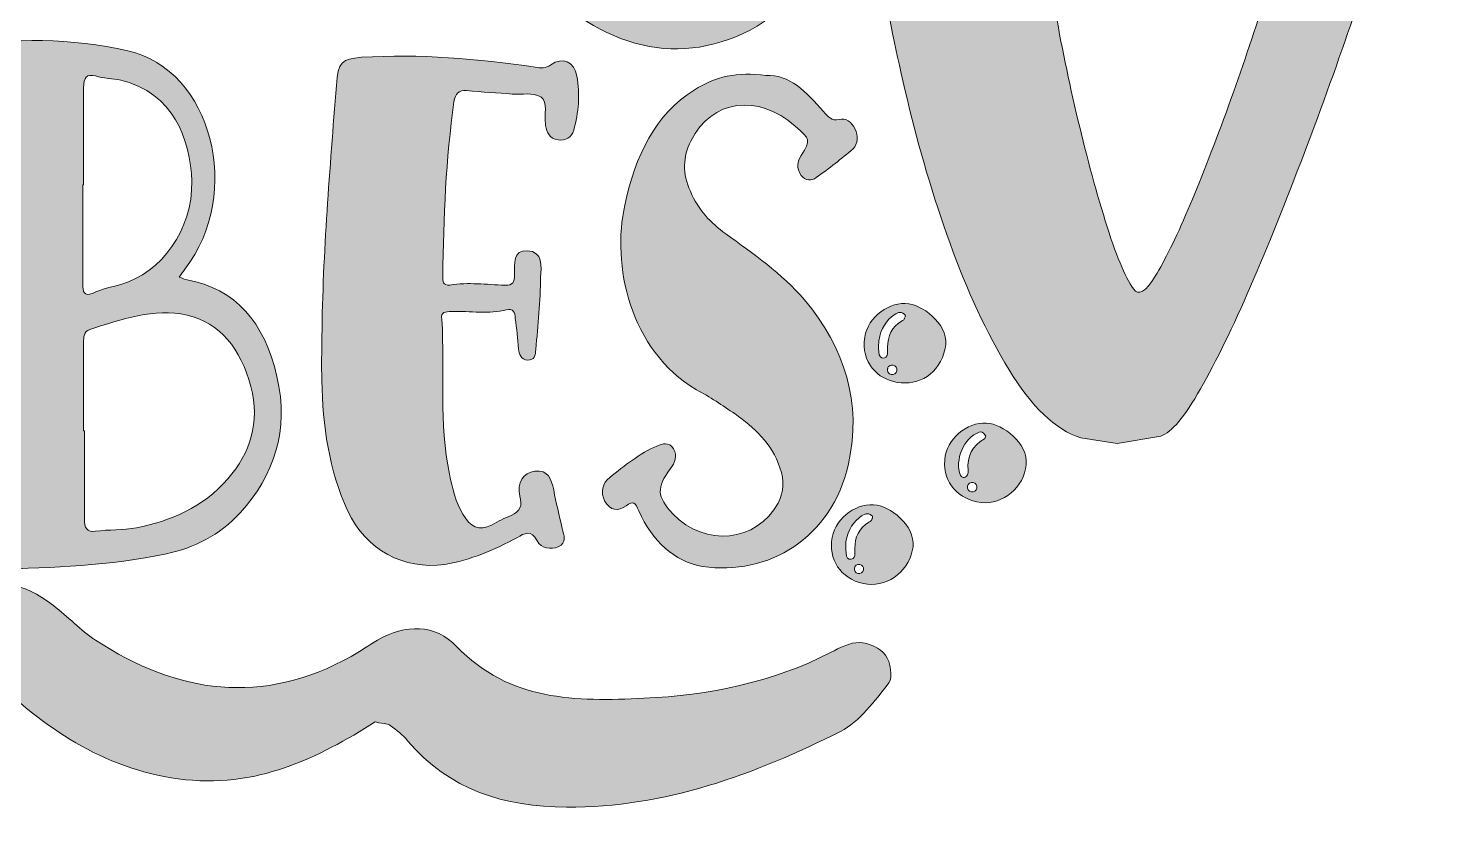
# Model space of a CAD drawing. Header units: inches. Extents: x 1.04 to 4.96, y -5.62 to -0.4.
# Drawn here: x 3 to 4.961, y -5.618 to -4.526 of the extents above; entities that cross this region are included whole.
import ezdxf

# ---------------------------------------------------------------- set-up
doc = ezdxf.new("R2010")
doc.units = ezdxf.units.IN
doc.header["$MEASUREMENT"] = 0
doc.layers.add('Layer 1', color=7, linetype='Continuous')

# ---------------------------------------------------------------- blocks, each defined once
blk = doc.blocks.new('block 3')
at = {"layer": 'Layer 1', "true_color": 0xffffff}
h = blk.add_hatch(color=7, dxfattribs=at)
h.dxf.hatch_style = 2
edge = h.paths.add_edge_path()
edge.add_spline(control_points=[(3.2188, -4.8725), (3.2852, -4.885), (3.3254, -4.9308), (3.3427, -5.0057), (3.3601, -5.0807), (3.3383, -5.1421), (3.2926, -5.1931), (3.2632, -5.2251), (3.2285, -5.2417), (3.1904, -5.25), (3.1121, -5.2667), (3.0339, -5.2691), (2.9556, -5.2715), (2.9382, -5.2715), (2.9208, -5.2727), (2.9023, -5.2727), (2.8904, -5.2727), (2.8784, -5.268), (2.8784, -5.2501), (2.8784, -5.2323), (2.8914, -5.2287), (2.9034, -5.2299), (2.9241, -5.2311), (2.9284, -5.2227), (2.9273, -5.1977), (2.9153, -5.0026), (2.9173, -4.8075), (2.9162, -4.6124), (2.9162, -4.5993), (2.914, -4.5958), (2.9031, -4.5972), (2.8922, -4.5986), (2.8781, -4.5989), (2.878, -4.5811), (2.8791, -4.5656), (2.8878, -4.5571), (2.902, -4.5544), (2.9804, -4.5372), (3.0588, -4.5401), (3.1372, -4.5572), (3.2527, -4.5833), (3.2972, -4.7532), (3.2155, -4.8582), (3.2134, -4.8617), (3.2112, -4.8641), (3.2079, -4.8688), (3.2123, -4.87), (3.2155, -4.8725), (3.2188, -4.8725)], knot_values=[0, 0, 0, 0, 1, 1, 1, 2, 2, 2, 3, 3, 3, 4, 4, 4, 5, 5, 5, 6, 6, 6, 7, 7, 7, 8, 8, 8, 9, 9, 9, 10, 10, 10, 11, 11, 11, 12, 12, 12, 13, 13, 13, 14, 14, 14, 15, 15, 15, 16, 16, 16, 16], degree=3, periodic=1)
edge = h.paths.add_edge_path()
edge.add_spline(control_points=[(3.0751, -4.742), (3.0751, -4.7873), (3.0752, -4.8326), (3.0752, -4.8779), (3.0752, -4.8899), (3.0762, -4.8958), (3.0893, -4.891), (3.1013, -4.8851), (3.1143, -4.8827), (3.1274, -4.8792), (3.184, -4.8626), (3.2264, -4.8035), (3.2254, -4.7368), (3.2232, -4.6796), (3.2004, -4.6148), (3.1274, -4.5977), (3.1165, -4.5953), (3.1035, -4.5952), (3.0926, -4.5917), (3.0806, -4.5893), (3.0762, -4.5929), (3.0762, -4.6084), (3.0762, -4.6525), (3.0762, -4.6966), (3.0762, -4.742), (3.0759, -4.742), (3.0755, -4.742), (3.0751, -4.742)], knot_values=[0, 0, 0, 0, 1, 1, 1, 2, 2, 2, 3, 3, 3, 4, 4, 4, 5, 5, 5, 6, 6, 6, 7, 7, 7, 8, 8, 8, 9, 9, 9, 9], degree=3, periodic=1)
edge = h.paths.add_edge_path()
edge.add_spline(control_points=[(3.0773, -5.0807), (3.0773, -5.1212), (3.0773, -5.1606), (3.0773, -5.2011), (3.0773, -5.2154), (3.0806, -5.2202), (3.0926, -5.219), (3.111, -5.2166), (3.1306, -5.2178), (3.1491, -5.2143), (3.1958, -5.2048), (3.2404, -5.1869), (3.2752, -5.1466), (3.3057, -5.1111), (3.3199, -5.0696), (3.3068, -5.0196), (3.2927, -4.9672), (3.2645, -4.9324), (3.2188, -4.9213), (3.1731, -4.9114), (3.1285, -4.9268), (3.0849, -4.9411), (3.0762, -4.9435), (3.0762, -4.9519), (3.0762, -4.959), (3.0762, -4.9996), (3.0762, -5.0401), (3.0762, -5.0807), (3.0766, -5.0807), (3.077, -5.0807), (3.0773, -5.0807)], knot_values=[0, 0, 0, 0, 1, 1, 1, 2, 2, 2, 3, 3, 3, 4, 4, 4, 5, 5, 5, 6, 6, 6, 7, 7, 7, 8, 8, 8, 9, 9, 9, 10, 10, 10, 10], degree=3, periodic=1)
h = blk.add_hatch(color=7, dxfattribs=at)
h.dxf.hatch_style = 2
edge = h.paths.add_edge_path()
edge.add_spline(control_points=[(3.4246, -4.6049), (3.4268, -4.5718), (3.4322, -4.5685), (3.4594, -4.5661), (3.5389, -4.5612), (3.6194, -4.5682), (3.6987, -4.5796), (3.7063, -4.5813), (3.7129, -4.5817), (3.7205, -4.5765), (3.7357, -4.5649), (3.7531, -4.5721), (3.7563, -4.5919), (3.7607, -4.6175), (3.7585, -4.6426), (3.7519, -4.6664), (3.7486, -4.6765), (3.741, -4.6818), (3.7302, -4.6799), (3.7182, -4.678), (3.7149, -4.6697), (3.7128, -4.6603), (3.7128, -4.6592), (3.7128, -4.6592), (3.7128, -4.658), (3.7106, -4.6452), (3.7172, -4.6283), (3.7063, -4.6206), (3.6954, -4.6141), (3.6802, -4.6177), (3.6672, -4.6169), (3.6465, -4.6144), (3.6259, -4.6144), (3.6041, -4.612), (3.5932, -4.6114), (3.5889, -4.6158), (3.5867, -4.6274), (3.5757, -4.7063), (3.5724, -4.787), (3.5712, -4.8678), (3.5712, -4.8748), (3.5712, -4.8806), (3.581, -4.8798), (3.6071, -4.8759), (3.631, -4.8791), (3.6571, -4.8801), (3.668, -4.8805), (3.6701, -4.8759), (3.6702, -4.8655), (3.6702, -4.8504), (3.668, -4.8317), (3.6876, -4.8326), (3.7104, -4.8336), (3.7071, -4.8543), (3.706, -4.8693), (3.706, -4.9016), (3.7027, -4.9351), (3.6994, -4.9685), (3.6994, -4.9766), (3.6972, -4.9835), (3.6885, -4.9832), (3.6787, -4.983), (3.6766, -4.9748), (3.6755, -4.9678), (3.6744, -4.9538), (3.6733, -4.9399), (3.6712, -4.9259), (3.6712, -4.9166), (3.6679, -4.9118), (3.6592, -4.9139), (3.6353, -4.92), (3.6092, -4.9157), (3.5831, -4.9161), (3.5755, -4.9171), (3.5679, -4.9157), (3.5701, -4.9274), (3.5743, -4.9989), (3.5656, -5.0702), (3.5807, -5.1406), (3.584, -5.1594), (3.5894, -5.1793), (3.5991, -5.1957), (3.6089, -5.2122), (3.6209, -5.2204), (3.6393, -5.21), (3.648, -5.2054), (3.6568, -5.2008), (3.6655, -5.1974), (3.6774, -5.1917), (3.6818, -5.1836), (3.6774, -5.1709), (3.6731, -5.1522), (3.6829, -5.1384), (3.6981, -5.1363), (3.7166, -5.1343), (3.7209, -5.1471), (3.7242, -5.1621), (3.7274, -5.1795), (3.7318, -5.1968), (3.7361, -5.2153), (3.7383, -5.2245), (3.7426, -5.2349), (3.7306, -5.2406), (3.7208, -5.244), (3.7067, -5.2429), (3.7013, -5.2324), (3.6937, -5.2162), (3.6839, -5.2219), (3.6741, -5.2277), (3.6415, -5.2449), (3.6099, -5.2588), (3.5741, -5.2646), (3.5175, -5.2728), (3.4654, -5.2446), (3.4404, -5.1913), (3.4144, -5.1345), (3.4057, -5.074), (3.4047, -5.0112), (3.4036, -4.9911), (3.4047, -4.971), (3.4047, -4.9509), (3.4059, -4.8349), (3.4158, -4.7204), (3.4246, -4.6049)], knot_values=[0, 0, 0, 0, 1, 1, 1, 2, 2, 2, 3, 3, 3, 4, 4, 4, 5, 5, 5, 6, 6, 6, 7, 7, 7, 8, 8, 8, 9, 9, 9, 10, 10, 10, 11, 11, 11, 12, 12, 12, 13, 13, 13, 14, 14, 14, 15, 15, 15, 16, 16, 16, 17, 17, 17, 18, 18, 18, 19, 19, 19, 20, 20, 20, 21, 21, 21, 22, 22, 22, 23, 23, 23, 24, 24, 24, 25, 25, 25, 26, 26, 26, 27, 27, 27, 28, 28, 28, 29, 29, 29, 30, 30, 30, 31, 31, 31, 32, 32, 32, 33, 33, 33, 34, 34, 34, 35, 35, 35, 36, 36, 36, 37, 37, 37, 38, 38, 38, 39, 39, 39, 40, 40, 40, 41, 41, 41, 41], degree=3, periodic=1)
h = blk.add_hatch(color=7, dxfattribs=at)
h.dxf.hatch_style = 2
edge = h.paths.add_edge_path()
edge.add_spline(control_points=[(4.096, -4.6408), (4.1025, -4.6481), (4.1079, -4.6542), (4.1176, -4.652), (4.1263, -4.6486), (4.135, -4.6551), (4.1393, -4.6643), (4.1447, -4.6747), (4.1436, -4.6854), (4.1371, -4.6923), (4.1209, -4.7058), (4.1035, -4.7193), (4.0862, -4.7319), (4.0797, -4.7368), (4.071, -4.736), (4.0656, -4.7289), (4.058, -4.7183), (4.0602, -4.7096), (4.0656, -4.7014), (4.0786, -4.6795), (4.0786, -4.6796), (4.0569, -4.6608), (4.006, -4.6156), (3.942, -4.6244), (3.9137, -4.6809), (3.9018, -4.7035), (3.9017, -4.7262), (3.9126, -4.7507), (3.9234, -4.7763), (3.9408, -4.7944), (3.9614, -4.8093), (3.9994, -4.8366), (4.0384, -4.8638), (4.0699, -4.9), (4.1262, -4.9676), (4.1491, -5.0419), (4.1306, -5.1263), (4.1078, -5.2287), (4.0197, -5.2809), (3.9295, -5.2675), (3.8904, -5.2607), (3.86, -5.2323), (3.8415, -5.191), (3.8372, -5.1796), (3.8339, -5.1761), (3.8242, -5.184), (3.8133, -5.1918), (3.8024, -5.1906), (3.7948, -5.1779), (3.7883, -5.1652), (3.7916, -5.1527), (3.8014, -5.1448), (3.822, -5.1291), (3.8427, -5.1113), (3.8666, -5.1017), (3.8742, -5.0984), (3.8829, -5.0952), (3.8894, -5.1056), (3.8949, -5.1148), (3.8916, -5.1248), (3.8851, -5.1326), (3.8655, -5.1594), (3.8666, -5.171), (3.8883, -5.195), (3.9339, -5.2419), (4.0034, -5.2339), (4.0339, -5.1802), (4.0415, -5.1637), (4.0426, -5.1494), (4.0361, -5.1315), (4.0252, -5.098), (4.0003, -5.0761), (3.9742, -5.0573), (3.9568, -5.0456), (3.9395, -5.0338), (3.921, -5.024), (3.8287, -4.9702), (3.8039, -4.8507), (3.8224, -4.7696), (3.8366, -4.702), (3.8638, -4.6446), (3.9181, -4.6113), (3.9464, -4.5925), (3.9778, -4.5857), (4.0169, -4.5911), (4.0483, -4.5891), (4.0732, -4.6141), (4.096, -4.6408)], knot_values=[0, 0, 0, 0, 1, 1, 1, 2, 2, 2, 3, 3, 3, 4, 4, 4, 5, 5, 5, 6, 6, 6, 7, 7, 7, 8, 8, 8, 9, 9, 9, 10, 10, 10, 11, 11, 11, 12, 12, 12, 13, 13, 13, 14, 14, 14, 15, 15, 15, 16, 16, 16, 17, 17, 17, 18, 18, 18, 19, 19, 19, 20, 20, 20, 21, 21, 21, 22, 22, 22, 23, 23, 23, 24, 24, 24, 25, 25, 25, 26, 26, 26, 27, 27, 27, 28, 28, 28, 29, 29, 29, 29], degree=3, periodic=1)
at = {"layer": 'Layer 1', "lineweight": 0}
for points, knots in [([(3.2188, -4.8725), (3.2852, -4.885), (3.3254, -4.9308), (3.3427, -5.0057), (3.3601, -5.0807), (3.3383, -5.1421), (3.2926, -5.1931), (3.2632, -5.2251), (3.2285, -5.2417), (3.1904, -5.25), (3.1121, -5.2667), (3.0339, -5.2691), (2.9556, -5.2715), (2.9382, -5.2715), (2.9208, -5.2727), (2.9023, -5.2727), (2.8904, -5.2727), (2.8784, -5.268), (2.8784, -5.2501), (2.8784, -5.2323), (2.8914, -5.2287), (2.9034, -5.2299), (2.9241, -5.2311), (2.9284, -5.2227), (2.9273, -5.1977), (2.9153, -5.0026), (2.9173, -4.8075), (2.9162, -4.6124), (2.9162, -4.5993), (2.914, -4.5958), (2.9031, -4.5972), (2.8922, -4.5986), (2.8781, -4.5989), (2.878, -4.5811), (2.8791, -4.5656), (2.8878, -4.5571), (2.902, -4.5544), (2.9804, -4.5372), (3.0588, -4.5401), (3.1372, -4.5572), (3.2527, -4.5833), (3.2972, -4.7532), (3.2155, -4.8582), (3.2134, -4.8617), (3.2112, -4.8641), (3.2079, -4.8688), (3.2123, -4.87), (3.2155, -4.8725), (3.2188, -4.8725)], [0, 0, 0, 0, 1, 1, 1, 2, 2, 2, 3, 3, 3, 4, 4, 4, 5, 5, 5, 6, 6, 6, 7, 7, 7, 8, 8, 8, 9, 9, 9, 10, 10, 10, 11, 11, 11, 12, 12, 12, 13, 13, 13, 14, 14, 14, 15, 15, 15, 16, 16, 16, 16]), ([(3.4246, -4.6049), (3.4268, -4.5718), (3.4322, -4.5685), (3.4594, -4.5661), (3.5389, -4.5612), (3.6194, -4.5682), (3.6987, -4.5796), (3.7063, -4.5813), (3.7129, -4.5817), (3.7205, -4.5765), (3.7357, -4.5649), (3.7531, -4.5721), (3.7563, -4.5919), (3.7607, -4.6175), (3.7585, -4.6426), (3.7519, -4.6664), (3.7486, -4.6765), (3.741, -4.6818), (3.7302, -4.6799), (3.7182, -4.678), (3.7149, -4.6697), (3.7128, -4.6603), (3.7128, -4.6592), (3.7128, -4.6592), (3.7128, -4.658), (3.7106, -4.6452), (3.7172, -4.6283), (3.7063, -4.6206), (3.6954, -4.6141), (3.6802, -4.6177), (3.6672, -4.6169), (3.6465, -4.6144), (3.6259, -4.6144), (3.6041, -4.612), (3.5932, -4.6114), (3.5889, -4.6158), (3.5867, -4.6274), (3.5757, -4.7063), (3.5724, -4.787), (3.5712, -4.8678), (3.5712, -4.8748), (3.5712, -4.8806), (3.581, -4.8798), (3.6071, -4.8759), (3.631, -4.8791), (3.6571, -4.8801), (3.668, -4.8805), (3.6701, -4.8759), (3.6702, -4.8655), (3.6702, -4.8504), (3.668, -4.8317), (3.6876, -4.8326), (3.7104, -4.8336), (3.7071, -4.8543), (3.706, -4.8693), (3.706, -4.9016), (3.7027, -4.9351), (3.6994, -4.9685), (3.6994, -4.9766), (3.6972, -4.9835), (3.6885, -4.9832), (3.6787, -4.983), (3.6766, -4.9748), (3.6755, -4.9678), (3.6744, -4.9538), (3.6733, -4.9399), (3.6712, -4.9259), (3.6712, -4.9166), (3.6679, -4.9118), (3.6592, -4.9139), (3.6353, -4.92), (3.6092, -4.9157), (3.5831, -4.9161), (3.5755, -4.9171), (3.5679, -4.9157), (3.5701, -4.9274), (3.5743, -4.9989), (3.5656, -5.0702), (3.5807, -5.1406), (3.584, -5.1594), (3.5894, -5.1793), (3.5991, -5.1957), (3.6089, -5.2122), (3.6209, -5.2204), (3.6393, -5.21), (3.648, -5.2054), (3.6568, -5.2008), (3.6655, -5.1974), (3.6774, -5.1917), (3.6818, -5.1836), (3.6774, -5.1709), (3.6731, -5.1522), (3.6829, -5.1384), (3.6981, -5.1363), (3.7166, -5.1343), (3.7209, -5.1471), (3.7242, -5.1621), (3.7274, -5.1795), (3.7318, -5.1968), (3.7361, -5.2153), (3.7383, -5.2245), (3.7426, -5.2349), (3.7306, -5.2406), (3.7208, -5.244), (3.7067, -5.2429), (3.7013, -5.2324), (3.6937, -5.2162), (3.6839, -5.2219), (3.6741, -5.2277), (3.6415, -5.2449), (3.6099, -5.2588), (3.5741, -5.2646), (3.5175, -5.2728), (3.4654, -5.2446), (3.4404, -5.1913), (3.4144, -5.1345), (3.4057, -5.074), (3.4047, -5.0112), (3.4036, -4.9911), (3.4047, -4.971), (3.4047, -4.9509), (3.4059, -4.8349), (3.4158, -4.7204), (3.4246, -4.6049)], [0, 0, 0, 0, 1, 1, 1, 2, 2, 2, 3, 3, 3, 4, 4, 4, 5, 5, 5, 6, 6, 6, 7, 7, 7, 8, 8, 8, 9, 9, 9, 10, 10, 10, 11, 11, 11, 12, 12, 12, 13, 13, 13, 14, 14, 14, 15, 15, 15, 16, 16, 16, 17, 17, 17, 18, 18, 18, 19, 19, 19, 20, 20, 20, 21, 21, 21, 22, 22, 22, 23, 23, 23, 24, 24, 24, 25, 25, 25, 26, 26, 26, 27, 27, 27, 28, 28, 28, 29, 29, 29, 30, 30, 30, 31, 31, 31, 32, 32, 32, 33, 33, 33, 34, 34, 34, 35, 35, 35, 36, 36, 36, 37, 37, 37, 38, 38, 38, 39, 39, 39, 40, 40, 40, 41, 41, 41, 41]), ([(4.096, -4.6408), (4.1025, -4.6481), (4.1079, -4.6542), (4.1176, -4.652), (4.1263, -4.6486), (4.135, -4.6551), (4.1393, -4.6643), (4.1447, -4.6747), (4.1436, -4.6854), (4.1371, -4.6923), (4.1209, -4.7058), (4.1035, -4.7193), (4.0862, -4.7319), (4.0797, -4.7368), (4.071, -4.736), (4.0656, -4.7289), (4.058, -4.7183), (4.0602, -4.7096), (4.0656, -4.7014), (4.0786, -4.6795), (4.0786, -4.6796), (4.0569, -4.6608), (4.006, -4.6156), (3.942, -4.6244), (3.9137, -4.6809), (3.9018, -4.7035), (3.9017, -4.7262), (3.9126, -4.7507), (3.9234, -4.7763), (3.9408, -4.7944), (3.9614, -4.8093), (3.9994, -4.8366), (4.0384, -4.8638), (4.0699, -4.9), (4.1262, -4.9676), (4.1491, -5.0419), (4.1306, -5.1263), (4.1078, -5.2287), (4.0197, -5.2809), (3.9295, -5.2675), (3.8904, -5.2607), (3.86, -5.2323), (3.8415, -5.191), (3.8372, -5.1796), (3.8339, -5.1761), (3.8242, -5.184), (3.8133, -5.1918), (3.8024, -5.1906), (3.7948, -5.1779), (3.7883, -5.1652), (3.7916, -5.1527), (3.8014, -5.1448), (3.822, -5.1291), (3.8427, -5.1113), (3.8666, -5.1017), (3.8742, -5.0984), (3.8829, -5.0952), (3.8894, -5.1056), (3.8949, -5.1148), (3.8916, -5.1248), (3.8851, -5.1326), (3.8655, -5.1594), (3.8666, -5.171), (3.8883, -5.195), (3.9339, -5.2419), (4.0034, -5.2339), (4.0339, -5.1802), (4.0415, -5.1637), (4.0426, -5.1494), (4.0361, -5.1315), (4.0252, -5.098), (4.0003, -5.0761), (3.9742, -5.0573), (3.9568, -5.0456), (3.9395, -5.0338), (3.921, -5.024), (3.8287, -4.9702), (3.8039, -4.8507), (3.8224, -4.7696), (3.8366, -4.702), (3.8638, -4.6446), (3.9181, -4.6113), (3.9464, -4.5925), (3.9778, -4.5857), (4.0169, -4.5911), (4.0483, -4.5891), (4.0732, -4.6141), (4.096, -4.6408)], [0, 0, 0, 0, 1, 1, 1, 2, 2, 2, 3, 3, 3, 4, 4, 4, 5, 5, 5, 6, 6, 6, 7, 7, 7, 8, 8, 8, 9, 9, 9, 10, 10, 10, 11, 11, 11, 12, 12, 12, 13, 13, 13, 14, 14, 14, 15, 15, 15, 16, 16, 16, 17, 17, 17, 18, 18, 18, 19, 19, 19, 20, 20, 20, 21, 21, 21, 22, 22, 22, 23, 23, 23, 24, 24, 24, 25, 25, 25, 26, 26, 26, 27, 27, 27, 28, 28, 28, 29, 29, 29, 29]), ([(3.0751, -4.742), (3.0751, -4.7873), (3.0752, -4.8326), (3.0752, -4.8779), (3.0752, -4.8899), (3.0762, -4.8958), (3.0893, -4.891), (3.1013, -4.8851), (3.1143, -4.8827), (3.1274, -4.8792), (3.184, -4.8626), (3.2264, -4.8035), (3.2254, -4.7368), (3.2232, -4.6796), (3.2004, -4.6148), (3.1274, -4.5977), (3.1165, -4.5953), (3.1035, -4.5952), (3.0926, -4.5917), (3.0806, -4.5893), (3.0762, -4.5929), (3.0762, -4.6084), (3.0762, -4.6525), (3.0762, -4.6966), (3.0762, -4.742), (3.0759, -4.742), (3.0755, -4.742), (3.0751, -4.742)], [0, 0, 0, 0, 1, 1, 1, 2, 2, 2, 3, 3, 3, 4, 4, 4, 5, 5, 5, 6, 6, 6, 7, 7, 7, 8, 8, 8, 9, 9, 9, 9]), ([(3.0773, -5.0807), (3.0773, -5.1212), (3.0773, -5.1606), (3.0773, -5.2011), (3.0773, -5.2154), (3.0806, -5.2202), (3.0926, -5.219), (3.111, -5.2166), (3.1306, -5.2178), (3.1491, -5.2143), (3.1958, -5.2048), (3.2404, -5.1869), (3.2752, -5.1466), (3.3057, -5.1111), (3.3199, -5.0696), (3.3068, -5.0196), (3.2927, -4.9672), (3.2645, -4.9324), (3.2188, -4.9213), (3.1731, -4.9114), (3.1285, -4.9268), (3.0849, -4.9411), (3.0762, -4.9435), (3.0762, -4.9519), (3.0762, -4.959), (3.0762, -4.9996), (3.0762, -5.0401), (3.0762, -5.0807), (3.0766, -5.0807), (3.077, -5.0807), (3.0773, -5.0807)], [0, 0, 0, 0, 1, 1, 1, 2, 2, 2, 3, 3, 3, 4, 4, 4, 5, 5, 5, 6, 6, 6, 7, 7, 7, 8, 8, 8, 9, 9, 9, 10, 10, 10, 10])]:
    blk.add_open_spline(points, degree=3, knots=knots, dxfattribs=at)
blk = doc.blocks.new('block 7')
at = {"layer": 'Layer 1', "true_color": 0xffffff}
h = blk.add_hatch(color=7, dxfattribs=at)
h.dxf.hatch_style = 2
edge = h.paths.add_edge_path()
edge.add_spline(control_points=[(4.9314, -3.7964), (4.9431, -3.7997), (4.951, -3.8123), (4.9552, -3.8339), (4.9594, -3.8556), (4.9606, -3.8827), (4.959, -3.9153), (4.9573, -3.9478), (4.9539, -3.9833), (4.9489, -4.0217), (4.9439, -4.0601), (4.9385, -4.0959), (4.9327, -4.1293), (4.9268, -4.1627), (4.9214, -4.1923), (4.9164, -4.2182), (4.9114, -4.244), (4.908, -4.2603), (4.9064, -4.2669), (4.903, -4.2803), (4.8939, -4.3095), (4.8789, -4.3546), (4.8638, -4.3996), (4.8463, -4.4518), (4.8263, -4.511), (4.8063, -4.5703), (4.7837, -4.6328), (4.7587, -4.6987), (4.7337, -4.7646), (4.709, -4.8255), (4.6849, -4.8815), (4.6607, -4.9373), (4.6377, -4.9845), (4.616, -5.0229), (4.5943, -5.0613), (4.576, -5.083), (4.561, -5.088), (4.561, -5.088), (4.5009, -5.098), (4.5009, -5.098), (4.5009, -5.098), (4.4508, -5.0905), (4.4508, -5.0905), (4.4158, -5.0788), (4.3828, -5.0475), (4.352, -4.9966), (4.3211, -4.9457), (4.294, -4.8877), (4.2706, -4.8226), (4.2472, -4.7576), (4.2276, -4.6916), (4.2118, -4.6249), (4.1959, -4.5582), (4.1847, -4.5031), (4.178, -4.4597), (4.1746, -4.438), (4.1721, -4.4159), (4.1705, -4.3934), (4.1688, -4.3708), (4.1659, -4.3533), (4.1617, -4.3408), (4.1576, -4.3283), (4.1525, -4.3233), (4.1467, -4.3258), (4.1409, -4.3283), (4.1321, -4.3429), (4.1204, -4.3696), (4.0837, -4.4547), (4.0387, -4.5094), (3.9853, -4.5335), (3.9319, -4.5577), (3.8789, -4.5611), (3.8263, -4.5435), (3.7738, -4.526), (3.7275, -4.4918), (3.6874, -4.4409), (3.6474, -4.39), (3.6223, -4.332), (3.6123, -4.2669), (3.599, -4.1702), (3.6023, -4.0851), (3.6223, -4.0116), (3.6424, -3.9382), (3.6753, -3.8761), (3.7212, -3.8252), (3.7671, -3.7743), (3.8238, -3.7347), (3.8914, -3.7063), (3.959, -3.6779), (4.0345, -3.6604), (4.1179, -3.6537), (4.1179, -3.6537), (4.133, -3.6487), (4.133, -3.6487), (4.1413, -3.5486), (4.1521, -3.4506), (4.1655, -3.3546), (4.1788, -3.2587), (4.1997, -3.1631), (4.2281, -3.068), (4.2481, -3.0046), (4.2685, -2.945), (4.2894, -2.889), (4.3102, -2.8331), (4.3357, -2.7823), (4.3657, -2.7363), (4.3958, -2.6905), (4.4316, -2.65), (4.4734, -2.615), (4.5151, -2.5799), (4.5651, -2.5524), (4.6236, -2.5323), (4.6953, -2.5073), (4.7487, -2.5119), (4.7837, -2.5461), (4.8188, -2.5803), (4.8396, -2.6329), (4.8463, -2.7038), (4.853, -2.7747), (4.8476, -2.8574), (4.83, -2.9516), (4.8125, -3.0459), (4.7879, -3.1393), (4.7562, -3.232), (4.7245, -3.3246), (4.6878, -3.4113), (4.6461, -3.4923), (4.6044, -3.5732), (4.5618, -3.6345), (4.5184, -3.6762), (4.5101, -3.6896), (4.5038, -3.7009), (4.4996, -3.71), (4.4955, -3.7192), (4.4867, -3.7305), (4.4734, -3.7438), (4.455, -3.7638), (4.4371, -3.7856), (4.4196, -3.8089), (4.402, -3.8323), (4.3841, -3.8498), (4.3657, -3.8615), (4.3691, -3.9499), (4.3736, -4.0363), (4.3795, -4.1205), (4.3853, -4.2048), (4.3916, -4.2903), (4.3983, -4.3771), (4.3999, -4.4005), (4.4049, -4.4372), (4.4133, -4.4872), (4.4216, -4.5373), (4.4321, -4.589), (4.4446, -4.6424), (4.4571, -4.6958), (4.4704, -4.7454), (4.4846, -4.7913), (4.4988, -4.8372), (4.5117, -4.8685), (4.5234, -4.8852), (4.5301, -4.8952), (4.5401, -4.8893), (4.5535, -4.8677), (4.5668, -4.846), (4.5818, -4.8155), (4.5985, -4.7763), (4.6152, -4.7371), (4.6327, -4.6925), (4.6511, -4.6424), (4.6694, -4.5923), (4.6861, -4.5435), (4.7011, -4.496), (4.7162, -4.4484), (4.7291, -4.4063), (4.7399, -4.3696), (4.7508, -4.3329), (4.757, -4.3087), (4.7587, -4.297), (4.762, -4.2803), (4.7645, -4.2553), (4.7662, -4.2219), (4.7679, -4.1885), (4.7708, -4.1522), (4.775, -4.113), (4.7791, -4.0738), (4.7846, -4.0338), (4.7912, -3.9929), (4.7979, -3.952), (4.8071, -3.9157), (4.8188, -3.884), (4.8304, -3.8523), (4.8455, -3.8281), (4.8638, -3.8114), (4.8822, -3.7947), (4.9047, -3.7897), (4.9314, -3.7964)], knot_values=[0, 0, 0, 0, 1, 1, 1, 2, 2, 2, 3, 3, 3, 4, 4, 4, 5, 5, 5, 6, 6, 6, 7, 7, 7, 8, 8, 8, 9, 9, 9, 10, 10, 10, 11, 11, 11, 12, 12, 12, 13, 13, 13, 14, 14, 14, 15, 15, 15, 16, 16, 16, 17, 17, 17, 18, 18, 18, 19, 19, 19, 20, 20, 20, 21, 21, 21, 22, 22, 22, 23, 23, 23, 24, 24, 24, 25, 25, 25, 26, 26, 26, 27, 27, 27, 28, 28, 28, 29, 29, 29, 30, 30, 30, 31, 31, 31, 32, 32, 32, 33, 33, 33, 34, 34, 34, 35, 35, 35, 36, 36, 36, 37, 37, 37, 38, 38, 38, 39, 39, 39, 40, 40, 40, 41, 41, 41, 42, 42, 42, 43, 43, 43, 44, 44, 44, 45, 45, 45, 46, 46, 46, 47, 47, 47, 48, 48, 48, 49, 49, 49, 50, 50, 50, 51, 51, 51, 52, 52, 52, 53, 53, 53, 54, 54, 54, 55, 55, 55, 56, 56, 56, 57, 57, 57, 58, 58, 58, 59, 59, 59, 60, 60, 60, 61, 61, 61, 62, 62, 62, 63, 63, 63, 64, 64, 64, 65, 65, 65, 65], degree=3, periodic=1)
edge = h.paths.add_edge_path()
edge.add_spline(control_points=[(4.1229, -3.9691), (4.1296, -3.9457), (4.1283, -3.9215), (4.1192, -3.8965), (4.11, -3.8715), (4.1046, -3.8473), (4.1029, -3.8239), (4.0996, -3.7922), (4.0933, -3.7722), (4.0841, -3.7638), (4.075, -3.7555), (4.0641, -3.7547), (4.0516, -3.7613), (4.0391, -3.768), (4.0261, -3.7793), (4.0128, -3.7951), (3.9994, -3.811), (3.9878, -3.8273), (3.9778, -3.8439), (3.9594, -3.874), (3.9465, -3.8953), (3.939, -3.9078), (3.9315, -3.9203), (3.9256, -3.9312), (3.9214, -3.9403), (3.9173, -3.9495), (3.9143, -3.9608), (3.9127, -3.9741), (3.911, -3.9875), (3.9068, -4.01), (3.9002, -4.0417), (3.8935, -4.0784), (3.8872, -4.1134), (3.8814, -4.1468), (3.8755, -4.1802), (3.8726, -4.2131), (3.8726, -4.2457), (3.8726, -4.2782), (3.8764, -4.3104), (3.8839, -4.342), (3.8914, -4.3738), (3.9052, -4.4063), (3.9252, -4.4397), (3.9619, -4.403), (3.9907, -4.3675), (4.0116, -4.3333), (4.0324, -4.2991), (4.0491, -4.2632), (4.0616, -4.2257), (4.0741, -4.1881), (4.0845, -4.1485), (4.0929, -4.1068), (4.1012, -4.0651), (4.1112, -4.0192), (4.1229, -3.9691)], knot_values=[0, 0, 0, 0, 1, 1, 1, 2, 2, 2, 3, 3, 3, 4, 4, 4, 5, 5, 5, 6, 6, 6, 7, 7, 7, 8, 8, 8, 9, 9, 9, 10, 10, 10, 11, 11, 11, 12, 12, 12, 13, 13, 13, 14, 14, 14, 15, 15, 15, 16, 16, 16, 17, 17, 17, 18, 18, 18, 18], degree=3, periodic=1)
edge = h.paths.add_edge_path()
edge.add_spline(control_points=[(4.6861, -2.9203), (4.6995, -2.8119), (4.7015, -2.741), (4.6924, -2.7076), (4.6832, -2.6742), (4.6674, -2.6679), (4.6448, -2.6888), (4.6223, -2.7097), (4.5956, -2.7535), (4.5647, -2.8202), (4.5338, -2.887), (4.5047, -2.9662), (4.4771, -3.058), (4.4496, -3.1498), (4.4258, -3.2486), (4.4058, -3.3546), (4.3858, -3.4606), (4.3757, -3.5636), (4.3757, -3.6637), (4.4158, -3.6254), (4.4504, -3.5807), (4.4796, -3.5298), (4.5088, -3.4789), (4.5347, -3.4255), (4.5572, -3.3696), (4.5797, -3.3137), (4.5993, -3.2562), (4.616, -3.1969), (4.6327, -3.1377), (4.6486, -3.0814), (4.6636, -3.028), (4.6686, -3.0063), (4.6728, -2.9883), (4.6761, -2.9741), (4.6794, -2.96), (4.6828, -2.942), (4.6861, -2.9203)], knot_values=[0, 0, 0, 0, 1, 1, 1, 2, 2, 2, 3, 3, 3, 4, 4, 4, 5, 5, 5, 6, 6, 6, 7, 7, 7, 8, 8, 8, 9, 9, 9, 10, 10, 10, 11, 11, 11, 12, 12, 12, 12], degree=3, periodic=1)
at = {"layer": 'Layer 1', "lineweight": 0}
blk.add_open_spline([(4.9314, -3.7964), (4.9431, -3.7997), (4.951, -3.8123), (4.9552, -3.8339), (4.9594, -3.8556), (4.9606, -3.8827), (4.959, -3.9153), (4.9573, -3.9478), (4.9539, -3.9833), (4.9489, -4.0217), (4.9439, -4.0601), (4.9385, -4.0959), (4.9327, -4.1293), (4.9268, -4.1627), (4.9214, -4.1923), (4.9164, -4.2182), (4.9114, -4.244), (4.908, -4.2603), (4.9064, -4.2669), (4.903, -4.2803), (4.8939, -4.3095), (4.8789, -4.3546), (4.8638, -4.3996), (4.8463, -4.4518), (4.8263, -4.511), (4.8063, -4.5703), (4.7837, -4.6328), (4.7587, -4.6987), (4.7337, -4.7646), (4.709, -4.8255), (4.6849, -4.8815), (4.6607, -4.9373), (4.6377, -4.9845), (4.616, -5.0229), (4.5943, -5.0613), (4.576, -5.083), (4.561, -5.088), (4.561, -5.088), (4.5009, -5.098), (4.5009, -5.098), (4.5009, -5.098), (4.4508, -5.0905), (4.4508, -5.0905), (4.4158, -5.0788), (4.3828, -5.0475), (4.352, -4.9966), (4.3211, -4.9457), (4.294, -4.8877), (4.2706, -4.8226), (4.2472, -4.7576), (4.2276, -4.6916), (4.2118, -4.6249), (4.1959, -4.5582), (4.1847, -4.5031), (4.178, -4.4597), (4.1746, -4.438), (4.1721, -4.4159), (4.1705, -4.3934), (4.1688, -4.3708), (4.1659, -4.3533), (4.1617, -4.3408), (4.1576, -4.3283), (4.1525, -4.3233), (4.1467, -4.3258), (4.1409, -4.3283), (4.1321, -4.3429), (4.1204, -4.3696), (4.0837, -4.4547), (4.0387, -4.5094), (3.9853, -4.5335), (3.9319, -4.5577), (3.8789, -4.5611), (3.8263, -4.5435), (3.7738, -4.526), (3.7275, -4.4918), (3.6874, -4.4409), (3.6474, -4.39), (3.6223, -4.332), (3.6123, -4.2669), (3.599, -4.1702), (3.6023, -4.0851), (3.6223, -4.0116), (3.6424, -3.9382), (3.6753, -3.8761), (3.7212, -3.8252), (3.7671, -3.7743), (3.8238, -3.7347), (3.8914, -3.7063), (3.959, -3.6779), (4.0345, -3.6604), (4.1179, -3.6537), (4.1179, -3.6537), (4.133, -3.6487), (4.133, -3.6487), (4.1413, -3.5486), (4.1521, -3.4506), (4.1655, -3.3546), (4.1788, -3.2587), (4.1997, -3.1631), (4.2281, -3.068), (4.2481, -3.0046), (4.2685, -2.945), (4.2894, -2.889), (4.3102, -2.8331), (4.3357, -2.7823), (4.3657, -2.7363), (4.3958, -2.6905), (4.4316, -2.65), (4.4734, -2.615), (4.5151, -2.5799), (4.5651, -2.5524), (4.6236, -2.5323), (4.6953, -2.5073), (4.7487, -2.5119), (4.7837, -2.5461), (4.8188, -2.5803), (4.8396, -2.6329), (4.8463, -2.7038), (4.853, -2.7747), (4.8476, -2.8574), (4.83, -2.9516), (4.8125, -3.0459), (4.7879, -3.1393), (4.7562, -3.232), (4.7245, -3.3246), (4.6878, -3.4113), (4.6461, -3.4923), (4.6044, -3.5732), (4.5618, -3.6345), (4.5184, -3.6762), (4.5101, -3.6896), (4.5038, -3.7009), (4.4996, -3.71), (4.4955, -3.7192), (4.4867, -3.7305), (4.4734, -3.7438), (4.455, -3.7638), (4.4371, -3.7856), (4.4196, -3.8089), (4.402, -3.8323), (4.3841, -3.8498), (4.3657, -3.8615), (4.3691, -3.9499), (4.3736, -4.0363), (4.3795, -4.1205), (4.3853, -4.2048), (4.3916, -4.2903), (4.3983, -4.3771), (4.3999, -4.4005), (4.4049, -4.4372), (4.4133, -4.4872), (4.4216, -4.5373), (4.4321, -4.589), (4.4446, -4.6424), (4.4571, -4.6958), (4.4704, -4.7454), (4.4846, -4.7913), (4.4988, -4.8372), (4.5117, -4.8685), (4.5234, -4.8852), (4.5301, -4.8952), (4.5401, -4.8893), (4.5535, -4.8677), (4.5668, -4.846), (4.5818, -4.8155), (4.5985, -4.7763), (4.6152, -4.7371), (4.6327, -4.6925), (4.6511, -4.6424), (4.6694, -4.5923), (4.6861, -4.5435), (4.7011, -4.496), (4.7162, -4.4484), (4.7291, -4.4063), (4.7399, -4.3696), (4.7508, -4.3329), (4.757, -4.3087), (4.7587, -4.297), (4.762, -4.2803), (4.7645, -4.2553), (4.7662, -4.2219), (4.7679, -4.1885), (4.7708, -4.1522), (4.775, -4.113), (4.7791, -4.0738), (4.7846, -4.0338), (4.7912, -3.9929), (4.7979, -3.952), (4.8071, -3.9157), (4.8188, -3.884), (4.8304, -3.8523), (4.8455, -3.8281), (4.8638, -3.8114), (4.8822, -3.7947), (4.9047, -3.7897), (4.9314, -3.7964)], degree=3, knots=[0, 0, 0, 0, 1, 1, 1, 2, 2, 2, 3, 3, 3, 4, 4, 4, 5, 5, 5, 6, 6, 6, 7, 7, 7, 8, 8, 8, 9, 9, 9, 10, 10, 10, 11, 11, 11, 12, 12, 12, 13, 13, 13, 14, 14, 14, 15, 15, 15, 16, 16, 16, 17, 17, 17, 18, 18, 18, 19, 19, 19, 20, 20, 20, 21, 21, 21, 22, 22, 22, 23, 23, 23, 24, 24, 24, 25, 25, 25, 26, 26, 26, 27, 27, 27, 28, 28, 28, 29, 29, 29, 30, 30, 30, 31, 31, 31, 32, 32, 32, 33, 33, 33, 34, 34, 34, 35, 35, 35, 36, 36, 36, 37, 37, 37, 38, 38, 38, 39, 39, 39, 40, 40, 40, 41, 41, 41, 42, 42, 42, 43, 43, 43, 44, 44, 44, 45, 45, 45, 46, 46, 46, 47, 47, 47, 48, 48, 48, 49, 49, 49, 50, 50, 50, 51, 51, 51, 52, 52, 52, 53, 53, 53, 54, 54, 54, 55, 55, 55, 56, 56, 56, 57, 57, 57, 58, 58, 58, 59, 59, 59, 60, 60, 60, 61, 61, 61, 62, 62, 62, 63, 63, 63, 64, 64, 64, 65, 65, 65, 65], dxfattribs=at)
blk = doc.blocks.new('block 11')
at = {"layer": 'Layer 1', "true_color": 0xffffff}
h = blk.add_hatch(color=7, dxfattribs=at)
h.dxf.hatch_style = 2
edge = h.paths.add_edge_path()
edge.add_spline(control_points=[(4.2137, -4.9057), (4.1876, -4.9017), (4.1575, -4.9235), (4.153, -4.9515), (4.1473, -4.9867), (4.1714, -5.0099), (4.1976, -5.0139), (4.2277, -5.0185), (4.2558, -5.0029), (4.264, -4.9674), (4.2709, -4.9377), (4.237, -4.9092), (4.2137, -4.9057)], knot_values=[0, 0, 0, 0, 1, 1, 1, 2, 2, 2, 3, 3, 3, 4, 4, 4, 4], degree=3, periodic=1)
edge = h.paths.add_edge_path()
edge.add_spline(control_points=[(4.1795, -4.9804), (4.1756, -4.9813), (4.1728, -4.9782), (4.1723, -4.9718), (4.1719, -4.9653), (4.1723, -4.9589), (4.1723, -4.9566), (4.1755, -4.9389), (4.1826, -4.9284), (4.1938, -4.9207), (4.1962, -4.9192), (4.1991, -4.9176), (4.2017, -4.9176), (4.2041, -4.9176), (4.207, -4.9193), (4.2088, -4.9212), (4.2095, -4.9219), (4.2083, -4.9251), (4.2073, -4.9269), (4.2067, -4.928), (4.2051, -4.9287), (4.2039, -4.9294), (4.1899, -4.9375), (4.1846, -4.9503), (4.1845, -4.9657), (4.1845, -4.9679), (4.1846, -4.9701), (4.1846, -4.9722), (4.1846, -4.9761), (4.1839, -4.9794), (4.1795, -4.9804)], knot_values=[0, 0, 0, 0, 1, 1, 1, 2, 2, 2, 3, 3, 3, 4, 4, 4, 5, 5, 5, 6, 6, 6, 7, 7, 7, 8, 8, 8, 9, 9, 9, 10, 10, 10, 10], degree=3, periodic=1)
edge = h.paths.add_edge_path()
edge.add_spline(control_points=[(4.1896, -5.003), (4.1888, -5.0028), (4.1881, -5.0025), (4.1875, -5.0022), (4.1875, -5.0022), (4.1874, -5.0022), (4.1874, -5.0022), (4.1874, -5.0022), (4.1874, -5.0021), (4.1873, -5.0021), (4.1852, -5.0007), (4.184, -4.9981), (4.1845, -4.9954), (4.1846, -4.9951), (4.1847, -4.9948), (4.1848, -4.9945), (4.1848, -4.9941), (4.1848, -4.9937), (4.1849, -4.9934), (4.1854, -4.9924), (4.1868, -4.9914), (4.1882, -4.9908), (4.1883, -4.9907), (4.1883, -4.9907), (4.1884, -4.9907), (4.1895, -4.9902), (4.1907, -4.99), (4.1914, -4.9902), (4.1914, -4.9902), (4.1915, -4.9903), (4.1915, -4.9903), (4.1917, -4.9903), (4.1919, -4.9903), (4.1921, -4.9903), (4.1955, -4.991), (4.1978, -4.9944), (4.1971, -4.9979), (4.1965, -5.0014), (4.1931, -5.0037), (4.1896, -5.003)], knot_values=[0, 0, 0, 0, 1, 1, 1, 2, 2, 2, 3, 3, 3, 4, 4, 4, 5, 5, 5, 6, 6, 6, 7, 7, 7, 8, 8, 8, 9, 9, 9, 10, 10, 10, 11, 11, 11, 12, 12, 12, 13, 13, 13, 13], degree=3, periodic=1)
h = blk.add_hatch(color=7, dxfattribs=at)
h.dxf.hatch_style = 2
edge = h.paths.add_edge_path()
edge.add_spline(control_points=[(4.3255, -5.0705), (4.2995, -5.0659), (4.2694, -5.0871), (4.2641, -5.1153), (4.258, -5.1474), (4.2784, -5.1724), (4.3076, -5.1786), (4.3381, -5.185), (4.3688, -5.1634), (4.3748, -5.1329), (4.3822, -5.1029), (4.3488, -5.0746), (4.3255, -5.0705)], knot_values=[0, 0, 0, 0, 1, 1, 1, 2, 2, 2, 3, 3, 3, 4, 4, 4, 4], degree=3, periodic=1)
edge = h.paths.add_edge_path()
edge.add_spline(control_points=[(4.2947, -5.1413), (4.2938, -5.143), (4.2917, -5.1447), (4.29, -5.1449), (4.2884, -5.1451), (4.2855, -5.1437), (4.285, -5.1423), (4.2765, -5.1206), (4.2897, -5.0905), (4.3108, -5.0824), (4.314, -5.0812), (4.3155, -5.0822), (4.32, -5.0881), (4.3194, -5.0893), (4.3191, -5.0911), (4.318, -5.0917), (4.3008, -5.1011), (4.2943, -5.1161), (4.2954, -5.135), (4.2955, -5.1371), (4.2956, -5.1396), (4.2947, -5.1413)], knot_values=[0, 0, 0, 0, 1, 1, 1, 2, 2, 2, 3, 3, 3, 4, 4, 4, 5, 5, 5, 6, 6, 6, 7, 7, 7, 7], degree=3, periodic=1)
edge = h.paths.add_edge_path()
edge.add_spline(control_points=[(4.2998, -5.1646), (4.2963, -5.164), (4.2941, -5.1606), (4.2947, -5.1571), (4.2954, -5.1536), (4.2988, -5.1513), (4.3023, -5.152), (4.3058, -5.1527), (4.3081, -5.1561), (4.3074, -5.1595), (4.3067, -5.163), (4.3033, -5.1653), (4.2998, -5.1646)], knot_values=[0, 0, 0, 0, 1, 1, 1, 2, 2, 2, 3, 3, 3, 4, 4, 4, 4], degree=3, periodic=1)
h = blk.add_hatch(color=7, dxfattribs=at)
h.dxf.hatch_style = 2
edge = h.paths.add_edge_path()
edge.add_spline(control_points=[(4.17, -5.1831), (4.144, -5.1782), (4.1139, -5.1991), (4.1082, -5.2274), (4.1021, -5.2573), (4.1197, -5.284), (4.1511, -5.2911), (4.1812, -5.2979), (4.2123, -5.2764), (4.2186, -5.246), (4.2264, -5.2159), (4.1934, -5.1876), (4.17, -5.1831)], knot_values=[0, 0, 0, 0, 1, 1, 1, 2, 2, 2, 3, 3, 3, 4, 4, 4, 4], degree=3, periodic=1)
edge = h.paths.add_edge_path()
edge.add_spline(control_points=[(4.1343, -5.2576), (4.1305, -5.2585), (4.1276, -5.2555), (4.1272, -5.249), (4.1268, -5.2426), (4.1271, -5.2361), (4.1271, -5.2338), (4.1304, -5.2162), (4.1374, -5.2056), (4.1487, -5.198), (4.151, -5.1964), (4.1539, -5.1949), (4.1566, -5.1949), (4.159, -5.1949), (4.1619, -5.1966), (4.1636, -5.1984), (4.1644, -5.1992), (4.1631, -5.2023), (4.1622, -5.2041), (4.1616, -5.2052), (4.16, -5.2059), (4.1587, -5.2066), (4.1448, -5.2148), (4.1395, -5.2275), (4.1394, -5.243), (4.1393, -5.2451), (4.1394, -5.2473), (4.1395, -5.2495), (4.1395, -5.2533), (4.1387, -5.2567), (4.1343, -5.2576)], knot_values=[0, 0, 0, 0, 1, 1, 1, 2, 2, 2, 3, 3, 3, 4, 4, 4, 5, 5, 5, 6, 6, 6, 7, 7, 7, 8, 8, 8, 9, 9, 9, 10, 10, 10, 10], degree=3, periodic=1)
edge = h.paths.add_edge_path()
edge.add_spline(control_points=[(4.1437, -5.2773), (4.1403, -5.2766), (4.138, -5.2732), (4.1387, -5.2697), (4.1393, -5.2662), (4.1427, -5.2639), (4.1462, -5.2646), (4.1497, -5.2653), (4.152, -5.2687), (4.1513, -5.2722), (4.1506, -5.2757), (4.1472, -5.2779), (4.1437, -5.2773)], knot_values=[0, 0, 0, 0, 1, 1, 1, 2, 2, 2, 3, 3, 3, 4, 4, 4, 4], degree=3, periodic=1)
at = {"layer": 'Layer 1', "lineweight": 0}
for points, knots in [([(4.2137, -4.9057), (4.1876, -4.9017), (4.1575, -4.9235), (4.153, -4.9515), (4.1473, -4.9867), (4.1714, -5.0099), (4.1976, -5.0139), (4.2277, -5.0185), (4.2558, -5.0029), (4.264, -4.9674), (4.2709, -4.9377), (4.237, -4.9092), (4.2137, -4.9057)], [0, 0, 0, 0, 1, 1, 1, 2, 2, 2, 3, 3, 3, 4, 4, 4, 4]), ([(4.1795, -4.9804), (4.1756, -4.9813), (4.1728, -4.9782), (4.1723, -4.9718), (4.1719, -4.9653), (4.1723, -4.9589), (4.1723, -4.9566), (4.1755, -4.9389), (4.1826, -4.9284), (4.1938, -4.9207), (4.1962, -4.9192), (4.1991, -4.9176), (4.2017, -4.9176), (4.2041, -4.9176), (4.207, -4.9193), (4.2088, -4.9212), (4.2095, -4.9219), (4.2083, -4.9251), (4.2073, -4.9269), (4.2067, -4.928), (4.2051, -4.9287), (4.2039, -4.9294), (4.1899, -4.9375), (4.1846, -4.9503), (4.1845, -4.9657), (4.1845, -4.9679), (4.1846, -4.9701), (4.1846, -4.9722), (4.1846, -4.9761), (4.1839, -4.9794), (4.1795, -4.9804)], [0, 0, 0, 0, 1, 1, 1, 2, 2, 2, 3, 3, 3, 4, 4, 4, 5, 5, 5, 6, 6, 6, 7, 7, 7, 8, 8, 8, 9, 9, 9, 10, 10, 10, 10]), ([(4.1896, -5.003), (4.1888, -5.0028), (4.1881, -5.0025), (4.1875, -5.0022), (4.1875, -5.0022), (4.1874, -5.0022), (4.1874, -5.0022), (4.1874, -5.0022), (4.1874, -5.0021), (4.1873, -5.0021), (4.1852, -5.0007), (4.184, -4.9981), (4.1845, -4.9954), (4.1846, -4.9951), (4.1847, -4.9948), (4.1848, -4.9945), (4.1848, -4.9941), (4.1848, -4.9937), (4.1849, -4.9934), (4.1854, -4.9924), (4.1868, -4.9914), (4.1882, -4.9908), (4.1883, -4.9907), (4.1883, -4.9907), (4.1884, -4.9907), (4.1895, -4.9902), (4.1907, -4.99), (4.1914, -4.9902), (4.1914, -4.9902), (4.1915, -4.9903), (4.1915, -4.9903), (4.1917, -4.9903), (4.1919, -4.9903), (4.1921, -4.9903), (4.1955, -4.991), (4.1978, -4.9944), (4.1971, -4.9979), (4.1965, -5.0014), (4.1931, -5.0037), (4.1896, -5.003)], [0, 0, 0, 0, 1, 1, 1, 2, 2, 2, 3, 3, 3, 4, 4, 4, 5, 5, 5, 6, 6, 6, 7, 7, 7, 8, 8, 8, 9, 9, 9, 10, 10, 10, 11, 11, 11, 12, 12, 12, 13, 13, 13, 13]), ([(4.3255, -5.0705), (4.2995, -5.0659), (4.2694, -5.0871), (4.2641, -5.1153), (4.258, -5.1474), (4.2784, -5.1724), (4.3076, -5.1786), (4.3381, -5.185), (4.3688, -5.1634), (4.3748, -5.1329), (4.3822, -5.1029), (4.3488, -5.0746), (4.3255, -5.0705)], [0, 0, 0, 0, 1, 1, 1, 2, 2, 2, 3, 3, 3, 4, 4, 4, 4]), ([(4.2947, -5.1413), (4.2938, -5.143), (4.2917, -5.1447), (4.29, -5.1449), (4.2884, -5.1451), (4.2855, -5.1437), (4.285, -5.1423), (4.2765, -5.1206), (4.2897, -5.0905), (4.3108, -5.0824), (4.314, -5.0812), (4.3155, -5.0822), (4.32, -5.0881), (4.3194, -5.0893), (4.3191, -5.0911), (4.318, -5.0917), (4.3008, -5.1011), (4.2943, -5.1161), (4.2954, -5.135), (4.2955, -5.1371), (4.2956, -5.1396), (4.2947, -5.1413)], [0, 0, 0, 0, 1, 1, 1, 2, 2, 2, 3, 3, 3, 4, 4, 4, 5, 5, 5, 6, 6, 6, 7, 7, 7, 7]), ([(4.2998, -5.1646), (4.2963, -5.164), (4.2941, -5.1606), (4.2947, -5.1571), (4.2954, -5.1536), (4.2988, -5.1513), (4.3023, -5.152), (4.3058, -5.1527), (4.3081, -5.1561), (4.3074, -5.1595), (4.3067, -5.163), (4.3033, -5.1653), (4.2998, -5.1646)], [0, 0, 0, 0, 1, 1, 1, 2, 2, 2, 3, 3, 3, 4, 4, 4, 4]), ([(4.17, -5.1831), (4.144, -5.1782), (4.1139, -5.1991), (4.1082, -5.2274), (4.1021, -5.2573), (4.1197, -5.284), (4.1511, -5.2911), (4.1812, -5.2979), (4.2123, -5.2764), (4.2186, -5.246), (4.2264, -5.2159), (4.1934, -5.1876), (4.17, -5.1831)], [0, 0, 0, 0, 1, 1, 1, 2, 2, 2, 3, 3, 3, 4, 4, 4, 4]), ([(4.1343, -5.2576), (4.1305, -5.2585), (4.1276, -5.2555), (4.1272, -5.249), (4.1268, -5.2426), (4.1271, -5.2361), (4.1271, -5.2338), (4.1304, -5.2162), (4.1374, -5.2056), (4.1487, -5.198), (4.151, -5.1964), (4.1539, -5.1949), (4.1566, -5.1949), (4.159, -5.1949), (4.1619, -5.1966), (4.1636, -5.1984), (4.1644, -5.1992), (4.1631, -5.2023), (4.1622, -5.2041), (4.1616, -5.2052), (4.16, -5.2059), (4.1587, -5.2066), (4.1448, -5.2148), (4.1395, -5.2275), (4.1394, -5.243), (4.1393, -5.2451), (4.1394, -5.2473), (4.1395, -5.2495), (4.1395, -5.2533), (4.1387, -5.2567), (4.1343, -5.2576)], [0, 0, 0, 0, 1, 1, 1, 2, 2, 2, 3, 3, 3, 4, 4, 4, 5, 5, 5, 6, 6, 6, 7, 7, 7, 8, 8, 8, 9, 9, 9, 10, 10, 10, 10]), ([(4.1437, -5.2773), (4.1403, -5.2766), (4.138, -5.2732), (4.1387, -5.2697), (4.1393, -5.2662), (4.1427, -5.2639), (4.1462, -5.2646), (4.1497, -5.2653), (4.152, -5.2687), (4.1513, -5.2722), (4.1506, -5.2757), (4.1472, -5.2779), (4.1437, -5.2773)], [0, 0, 0, 0, 1, 1, 1, 2, 2, 2, 3, 3, 3, 4, 4, 4, 4])]:
    blk.add_open_spline(points, degree=3, knots=knots, dxfattribs=at)
blk = doc.blocks.new('block 2')
at = {"layer": 'Layer 1', "true_color": 0xffffff}
h = blk.add_hatch(color=7, dxfattribs=at)
h.dxf.hatch_style = 2
edge = h.paths.add_edge_path()
edge.add_spline(control_points=[(3.4782, -5.4817), (3.4006, -5.5306), (3.3133, -5.575), (3.2067, -5.56), (3.102, -5.5453), (3.0219, -5.4903), (2.9458, -5.4166), (2.9166, -5.434), (2.8884, -5.4485), (2.8626, -5.4664), (2.7223, -5.5636), (2.583, -5.5567), (2.4436, -5.4647), (2.4291, -5.455), (2.414, -5.4461), (2.3994, -5.4369), (2.3507, -5.4522), (2.317, -5.4852), (2.2797, -5.5115), (2.13, -5.6175), (1.9701, -5.567), (1.8697, -5.4488), (1.8518, -5.4277), (1.8399, -5.4004), (1.8299, -5.3742), (1.821, -5.3512), (1.8357, -5.3253), (1.8586, -5.3112), (1.88, -5.2979), (1.9007, -5.3032), (1.9182, -5.3166), (1.9351, -5.3294), (1.9485, -5.3466), (1.9641, -5.3612), (1.9875, -5.383), (2.0101, -5.4061), (2.0356, -5.4254), (2.102, -5.4757), (2.1721, -5.4844), (2.2436, -5.436), (2.279, -5.4121), (2.3145, -5.3878), (2.3467, -5.36), (2.3876, -5.3247), (2.4297, -5.3227), (2.4751, -5.3465), (2.5034, -5.3615), (2.5301, -5.3796), (2.5585, -5.3944), (2.6483, -5.441), (2.7362, -5.4402), (2.8212, -5.3818), (2.8535, -5.3595), (2.8854, -5.3367), (2.9185, -5.3156), (2.9651, -5.2857), (2.9894, -5.2872), (3.0346, -5.3215), (3.0545, -5.3365), (3.0718, -5.3553), (3.0925, -5.3689), (3.2055, -5.443), (3.3228, -5.4595), (3.4451, -5.3914), (3.4575, -5.3844), (3.4691, -5.376), (3.4814, -5.3689), (3.5197, -5.3467), (3.5609, -5.3467), (3.5904, -5.3776), (3.6634, -5.4538), (3.755, -5.4534), (3.8484, -5.4491), (3.9382, -5.445), (4.0251, -5.4275), (4.106, -5.3861), (4.1185, -5.3797), (4.1325, -5.3719), (4.1456, -5.3723), (4.1582, -5.3726), (4.1745, -5.3798), (4.1816, -5.3896), (4.1885, -5.399), (4.192, -5.4204), (4.1861, -5.428), (4.1668, -5.4528), (4.1463, -5.4813), (4.1195, -5.4948), (4.001, -5.5542), (3.8778, -5.5997), (3.7421, -5.5991), (3.6561, -5.5987), (3.5803, -5.5757), (3.5229, -5.5075), (3.5161, -5.4994), (3.5074, -5.493), (3.499, -5.4864), (3.4965, -5.4845), (3.4923, -5.4848), (3.4782, -5.4817)], knot_values=[0, 0, 0, 0, 1, 1, 1, 2, 2, 2, 3, 3, 3, 4, 4, 4, 5, 5, 5, 6, 6, 6, 7, 7, 7, 8, 8, 8, 9, 9, 9, 10, 10, 10, 11, 11, 11, 12, 12, 12, 13, 13, 13, 14, 14, 14, 15, 15, 15, 16, 16, 16, 17, 17, 17, 18, 18, 18, 19, 19, 19, 20, 20, 20, 21, 21, 21, 22, 22, 22, 23, 23, 23, 24, 24, 24, 25, 25, 25, 26, 26, 26, 27, 27, 27, 28, 28, 28, 29, 29, 29, 30, 30, 30, 31, 31, 31, 32, 32, 32, 33, 33, 33, 33], degree=3, periodic=1)
at = {"layer": 'Layer 1', "lineweight": 0}
blk.add_open_spline([(3.4782, -5.4817), (3.4006, -5.5306), (3.3133, -5.575), (3.2067, -5.56), (3.102, -5.5453), (3.0219, -5.4903), (2.9458, -5.4166), (2.9166, -5.434), (2.8884, -5.4485), (2.8626, -5.4664), (2.7223, -5.5636), (2.583, -5.5567), (2.4436, -5.4647), (2.4291, -5.455), (2.414, -5.4461), (2.3994, -5.4369), (2.3507, -5.4522), (2.317, -5.4852), (2.2797, -5.5115), (2.13, -5.6175), (1.9701, -5.567), (1.8697, -5.4488), (1.8518, -5.4277), (1.8399, -5.4004), (1.8299, -5.3742), (1.821, -5.3512), (1.8357, -5.3253), (1.8586, -5.3112), (1.88, -5.2979), (1.9007, -5.3032), (1.9182, -5.3166), (1.9351, -5.3294), (1.9485, -5.3466), (1.9641, -5.3612), (1.9875, -5.383), (2.0101, -5.4061), (2.0356, -5.4254), (2.102, -5.4757), (2.1721, -5.4844), (2.2436, -5.436), (2.279, -5.4121), (2.3145, -5.3878), (2.3467, -5.36), (2.3876, -5.3247), (2.4297, -5.3227), (2.4751, -5.3465), (2.5034, -5.3615), (2.5301, -5.3796), (2.5585, -5.3944), (2.6483, -5.441), (2.7362, -5.4402), (2.8212, -5.3818), (2.8535, -5.3595), (2.8854, -5.3367), (2.9185, -5.3156), (2.9651, -5.2857), (2.9894, -5.2872), (3.0346, -5.3215), (3.0545, -5.3365), (3.0718, -5.3553), (3.0925, -5.3689), (3.2055, -5.443), (3.3228, -5.4595), (3.4451, -5.3914), (3.4575, -5.3844), (3.4691, -5.376), (3.4814, -5.3689), (3.5197, -5.3467), (3.5609, -5.3467), (3.5904, -5.3776), (3.6634, -5.4538), (3.755, -5.4534), (3.8484, -5.4491), (3.9382, -5.445), (4.0251, -5.4275), (4.106, -5.3861), (4.1185, -5.3797), (4.1325, -5.3719), (4.1456, -5.3723), (4.1582, -5.3726), (4.1745, -5.3798), (4.1816, -5.3896), (4.1885, -5.399), (4.192, -5.4204), (4.1861, -5.428), (4.1668, -5.4528), (4.1463, -5.4813), (4.1195, -5.4948), (4.001, -5.5542), (3.8778, -5.5997), (3.7421, -5.5991), (3.6561, -5.5987), (3.5803, -5.5757), (3.5229, -5.5075), (3.5161, -5.4994), (3.5074, -5.493), (3.499, -5.4864), (3.4965, -5.4845), (3.4923, -5.4848), (3.4782, -5.4817)], degree=3, knots=[0, 0, 0, 0, 1, 1, 1, 2, 2, 2, 3, 3, 3, 4, 4, 4, 5, 5, 5, 6, 6, 6, 7, 7, 7, 8, 8, 8, 9, 9, 9, 10, 10, 10, 11, 11, 11, 12, 12, 12, 13, 13, 13, 14, 14, 14, 15, 15, 15, 16, 16, 16, 17, 17, 17, 18, 18, 18, 19, 19, 19, 20, 20, 20, 21, 21, 21, 22, 22, 22, 23, 23, 23, 24, 24, 24, 25, 25, 25, 26, 26, 26, 27, 27, 27, 28, 28, 28, 29, 29, 29, 30, 30, 30, 31, 31, 31, 32, 32, 32, 33, 33, 33, 33], dxfattribs=at)
at = {"layer": 'Layer 1'}
for name in ['block 7', 'block 3', 'block 11']:
    blk.add_blockref(name, (0, 0), dxfattribs=at)

msp = doc.modelspace()

# ---------------------------------------------------------------- block references
at = {"layer": 'Layer 1'}
msp.add_blockref('block 2', (0, 0), dxfattribs=at)

doc.saveas('drawing.dxf')
